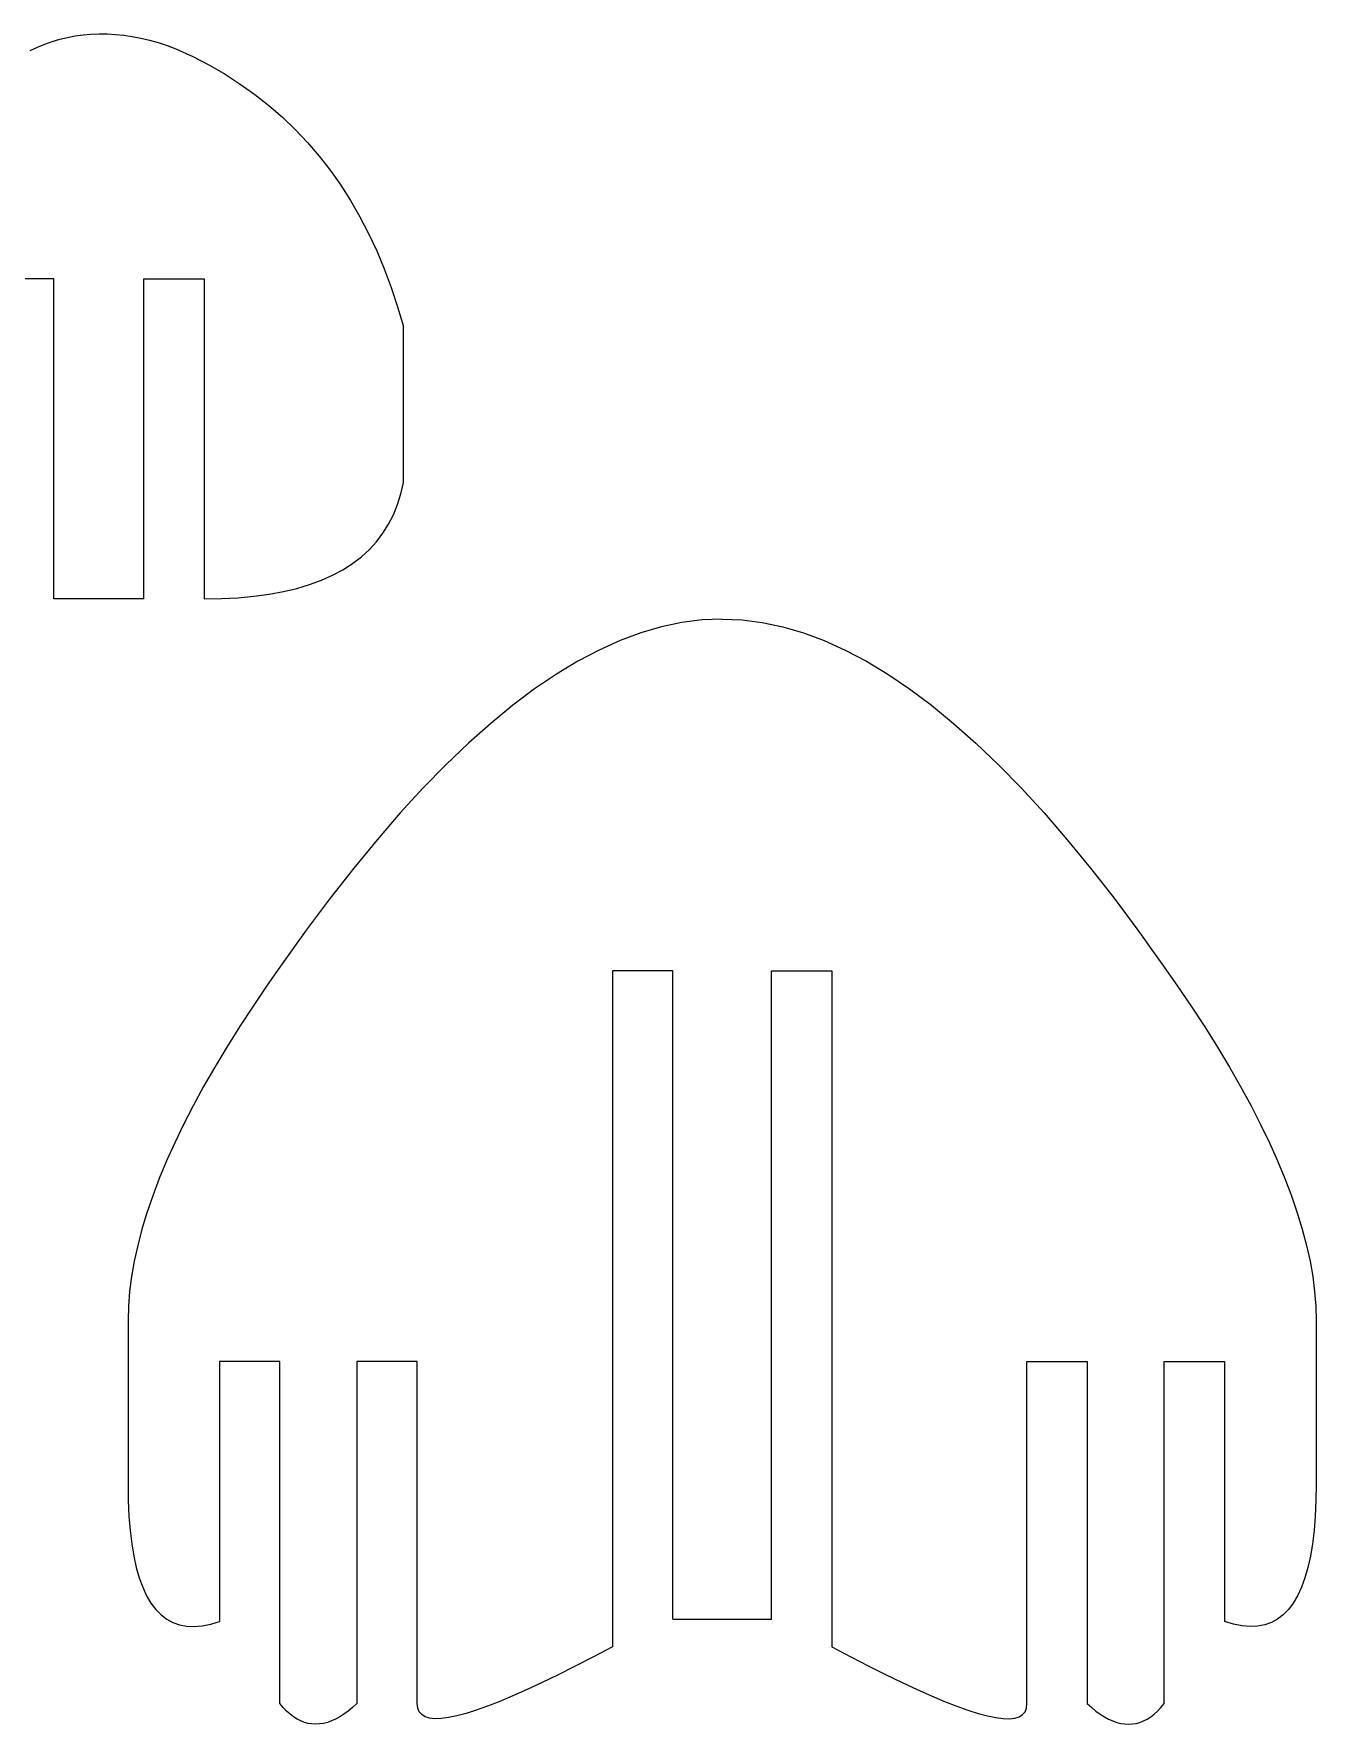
# Model space of a CAD drawing. Header units: inches. Extents: x -318 to 215, y -214 to 306.
# Drawn here: x -194.3 to -137.4, y -49.7 to 25.3 of the extents above; entities that cross this region are included whole.
import ezdxf

# ---------------------------------------------------------------- set-up
doc = ezdxf.new("R2010")
doc.units = ezdxf.units.IN
doc.header["$MEASUREMENT"] = 0
doc.layers.add('Layer 1', color=7, linetype='Continuous')

msp = doc.modelspace()

# ---------------------------------------------------------------- linework, layer by layer
at = {"layer": 'Layer 1', "color": 1, "lineweight": 9}
for points in [[(-194.1389, 24.7064), (-194.1389, 24.7064), (-193.8129, 24.8407), (-193.8129, 24.8407)], [(-193.8129, 24.8407), (-193.8129, 24.8407), (-193.4825, 24.9579), (-193.4825, 24.9579)], [(-193.4825, 24.9579), (-193.4825, 24.9579), (-193.1474, 25.0578), (-193.1474, 25.0578)], [(-193.1474, 25.0578), (-193.1474, 25.0578), (-192.808, 25.1401), (-192.808, 25.1401)], [(-192.808, 25.1401), (-192.808, 25.1401), (-192.4643, 25.2053), (-192.4643, 25.2053)], [(-192.4643, 25.2053), (-192.4643, 25.2053), (-192.1157, 25.2531), (-192.1157, 25.2531)], [(-192.1157, 25.2531), (-192.1157, 25.2531), (-191.7631, 25.2834), (-191.7631, 25.2834)], [(-191.7631, 25.2834), (-191.7631, 25.2834), (-191.4058, 25.2966), (-191.4058, 25.2966)], [(-191.4058, 25.2966), (-191.4058, 25.2966), (-191.4058, 25.2966), (-191.4058, 25.2966)], [(-191.4058, 25.2966), (-191.4058, 25.2966), (-191.0438, 25.2925), (-191.0438, 25.2925)], [(-191.0438, 25.2925), (-191.0438, 25.2925), (-191.0438, 25.2925), (-191.0438, 25.2925)], [(-191.0438, 25.2925), (-191.0438, 25.2925), (-190.6777, 25.271), (-190.6777, 25.271)], [(-190.6777, 25.271), (-190.6777, 25.271), (-190.6777, 25.271), (-190.6777, 25.271)], [(-190.6777, 25.271), (-190.6777, 25.271), (-190.3073, 25.2323), (-190.3073, 25.2323)], [(-190.3073, 25.2323), (-190.3073, 25.2323), (-190.3073, 25.2323), (-190.3073, 25.2323)], [(-190.3073, 25.2323), (-190.3073, 25.2323), (-189.9319, 25.176), (-189.9319, 25.176)], [(-189.9319, 25.176), (-189.9319, 25.176), (-189.9319, 25.176), (-189.9319, 25.176)], [(-189.9319, 25.176), (-189.9319, 25.176), (-189.5523, 25.1024), (-189.5523, 25.1024)], [(-189.5523, 25.1024), (-189.5523, 25.1024), (-189.5523, 25.1024), (-189.5523, 25.1024)], [(-189.5523, 25.1024), (-189.5523, 25.1024), (-189.1684, 25.0118), (-189.1684, 25.0118)], [(-189.1684, 25.0118), (-189.1684, 25.0118), (-189.1684, 25.0118), (-189.1684, 25.0118)], [(-189.1684, 25.0118), (-189.1684, 25.0118), (-188.7797, 24.9036), (-188.7797, 24.9036)], [(-188.7797, 24.9036), (-188.7797, 24.9036), (-188.7797, 24.9036), (-188.7797, 24.9036)], [(-188.7797, 24.9036), (-188.7797, 24.9036), (-188.3867, 24.7783), (-188.3867, 24.7783)], [(-188.3867, 24.7783), (-188.3867, 24.7783), (-188.3867, 24.7783), (-188.3867, 24.7783)], [(-188.3867, 24.7783), (-188.3867, 24.7783), (-187.9894, 24.6355), (-187.9894, 24.6355)], [(-194.4605, 24.5548), (-194.4605, 24.5548), (-194.1389, 24.7064), (-194.1389, 24.7064)], [(-187.9894, 24.6355), (-187.9894, 24.6355), (-187.9894, 24.6355), (-187.9894, 24.6355)], [(-187.9894, 24.6355), (-187.9894, 24.6355), (-187.2362, 24.285), (-187.2362, 24.285)], [(-187.2362, 24.285), (-187.2362, 24.285), (-187.2362, 24.285), (-187.2362, 24.285)], [(-187.2362, 24.285), (-187.2362, 24.285), (-186.5093, 23.9064), (-186.5093, 23.9064)], [(-186.5093, 23.9064), (-186.5093, 23.9064), (-186.5093, 23.9064), (-186.5093, 23.9064)], [(-186.5093, 23.9064), (-186.5093, 23.9064), (-185.8088, 23.5), (-185.8088, 23.5)], [(-185.8088, 23.5), (-185.8088, 23.5), (-185.8088, 23.5), (-185.8088, 23.5)], [(-185.8088, 23.5), (-185.8088, 23.5), (-185.1342, 23.0656), (-185.1342, 23.0656)], [(-185.1342, 23.0656), (-185.1342, 23.0656), (-185.1342, 23.0656), (-185.1342, 23.0656)], [(-185.1342, 23.0656), (-185.1342, 23.0656), (-184.4856, 22.6032), (-184.4856, 22.6032)], [(-184.4856, 22.6032), (-184.4856, 22.6032), (-184.4856, 22.6032), (-184.4856, 22.6032)], [(-184.4856, 22.6032), (-184.4856, 22.6032), (-183.8635, 22.1125), (-183.8635, 22.1125)], [(-183.8635, 22.1125), (-183.8635, 22.1125), (-183.8635, 22.1125), (-183.8635, 22.1125)], [(-183.8635, 22.1125), (-183.8635, 22.1125), (-183.2674, 21.594), (-183.2674, 21.594)], [(-183.2674, 21.594), (-183.2674, 21.594), (-183.2674, 21.594), (-183.2674, 21.594)], [(-183.2674, 21.594), (-183.2674, 21.594), (-182.6974, 21.0474), (-182.6974, 21.0474)], [(-182.6974, 21.0474), (-182.6974, 21.0474), (-182.6974, 21.0474), (-182.6974, 21.0474)], [(-182.6974, 21.0474), (-182.6974, 21.0474), (-182.1536, 20.4728), (-182.1536, 20.4728)], [(-182.1536, 20.4728), (-182.1536, 20.4728), (-182.1536, 20.4728), (-182.1536, 20.4728)], [(-182.1536, 20.4728), (-182.1536, 20.4728), (-181.6359, 19.8702), (-181.6359, 19.8702)], [(-181.6359, 19.8702), (-181.6359, 19.8702), (-181.6359, 19.8702), (-181.6359, 19.8702)], [(-181.6359, 19.8702), (-181.6359, 19.8702), (-181.1445, 19.2394), (-181.1445, 19.2394)], [(-181.1445, 19.2394), (-181.1445, 19.2394), (-181.1445, 19.2394), (-181.1445, 19.2394)], [(-181.1445, 19.2394), (-181.1445, 19.2394), (-180.6792, 18.5807), (-180.6792, 18.5807)], [(-180.6792, 18.5807), (-180.6792, 18.5807), (-180.6792, 18.5807), (-180.6792, 18.5807)], [(-180.6792, 18.5807), (-180.6792, 18.5807), (-180.2401, 17.894), (-180.2401, 17.894)], [(-180.2401, 17.894), (-180.2401, 17.894), (-180.2401, 17.894), (-180.2401, 17.894)], [(-180.2401, 17.894), (-180.2401, 17.894), (-179.8269, 17.1792), (-179.8269, 17.1792)], [(-179.8269, 17.1792), (-179.8269, 17.1792), (-179.8269, 17.1792), (-179.8269, 17.1792)], [(-179.8269, 17.1792), (-179.8269, 17.1792), (-179.4403, 16.4364), (-179.4403, 16.4364)], [(-179.4403, 16.4364), (-179.4403, 16.4364), (-179.4403, 16.4364), (-179.4403, 16.4364)], [(-179.4403, 16.4364), (-179.4403, 16.4364), (-179.0796, 15.6656), (-179.0796, 15.6656)], [(-179.0796, 15.6656), (-179.0796, 15.6656), (-179.0796, 15.6656), (-179.0796, 15.6656)], [(-179.0796, 15.6656), (-179.0796, 15.6656), (-178.7451, 14.8668), (-178.7451, 14.8668)], [(-193.4086, 14.4207), (-193.4086, 14.4207), (-196.0862, 14.4207), (-196.0862, 14.4207)], [(-193.4086, 14.4207), (-193.4086, 14.4207), (-193.4086, 14.4207), (-193.4086, 14.4207)], [(-193.4086, 0.2167), (-193.4086, 0.2167), (-193.4086, 14.4207), (-193.4086, 14.4207)], [(-189.4211, 14.4207), (-189.4211, 14.4207), (-189.4211, 14.4207), (-189.4211, 14.4207)], [(-189.4211, 0.2167), (-189.4211, 0.2167), (-189.4211, 14.4207), (-189.4211, 14.4207)], [(-189.4211, 14.4207), (-189.4211, 14.4207), (-189.4211, 14.4207), (-189.4211, 14.4207)], [(-189.4211, 14.4207), (-189.4211, 14.4207), (-186.7433, 14.4207), (-186.7433, 14.4207)], [(-186.7433, 14.4207), (-186.7433, 14.4207), (-186.7433, 14.4207), (-186.7433, 14.4207)], [(-186.7433, 14.4207), (-186.7433, 14.4207), (-186.7433, 0.2167), (-186.7433, 0.2167)], [(-178.7451, 14.8668), (-178.7451, 14.8668), (-178.7451, 14.8668), (-178.7451, 14.8668)], [(-178.7451, 14.8668), (-178.7451, 14.8668), (-178.4367, 14.0399), (-178.4367, 14.0399)], [(-178.4367, 14.0399), (-178.4367, 14.0399), (-178.4367, 14.0399), (-178.4367, 14.0399)], [(-178.4367, 14.0399), (-178.4367, 14.0399), (-178.1545, 13.185), (-178.1545, 13.185)], [(-178.1545, 13.185), (-178.1545, 13.185), (-178.1545, 13.185), (-178.1545, 13.185)], [(-178.1545, 13.185), (-178.1545, 13.185), (-177.8987, 12.302), (-177.8987, 12.302)], [(-177.8987, 12.302), (-177.8987, 12.302), (-177.8987, 12.302), (-177.8987, 12.302)], [(-177.8987, 5.3871), (-177.8987, 5.3871), (-177.8987, 12.302), (-177.8987, 12.302)], [(-178.0097, 4.8828), (-178.0097, 4.8828), (-177.8987, 5.3871), (-177.8987, 5.3871)], [(-178.1555, 4.4046), (-178.1555, 4.4046), (-178.0097, 4.8828), (-178.0097, 4.8828)], [(-178.5517, 3.5258), (-178.5517, 3.5258), (-178.3363, 3.9523), (-178.3363, 3.9523)], [(-178.3363, 3.9523), (-178.3363, 3.9523), (-178.1555, 4.4046), (-178.1555, 4.4046)], [(-179.0875, 2.7502), (-179.0875, 2.7502), (-178.8021, 3.125), (-178.8021, 3.125)], [(-178.8021, 3.125), (-178.8021, 3.125), (-178.5517, 3.5258), (-178.5517, 3.5258)], [(-179.7626, 2.078), (-179.7626, 2.078), (-179.4077, 2.4011), (-179.4077, 2.4011)], [(-179.4077, 2.4011), (-179.4077, 2.4011), (-179.0875, 2.7502), (-179.0875, 2.7502)], [(-181.037, 1.2637), (-181.037, 1.2637), (-180.5774, 1.5093), (-180.5774, 1.5093)], [(-180.5774, 1.5093), (-180.5774, 1.5093), (-180.1526, 1.7808), (-180.1526, 1.7808)], [(-180.1526, 1.7808), (-180.1526, 1.7808), (-179.7626, 2.078), (-179.7626, 2.078)], [(-182.6253, 0.682), (-182.6253, 0.682), (-182.0611, 0.85), (-182.0611, 0.85)], [(-182.0611, 0.85), (-182.0611, 0.85), (-181.5317, 1.044), (-181.5317, 1.044)], [(-181.5317, 1.044), (-181.5317, 1.044), (-181.037, 1.2637), (-181.037, 1.2637)], [(-193.4086, 0.2167), (-193.4086, 0.2167), (-193.4086, 0.2167), (-193.4086, 0.2167)], [(-189.4211, 0.2167), (-189.4211, 0.2167), (-193.4086, 0.2167), (-193.4086, 0.2167)], [(-186.7433, 0.2167), (-186.7433, 0.2167), (-185.9699, 0.2297), (-185.9699, 0.2297)], [(-185.9699, 0.2297), (-185.9699, 0.2297), (-185.2312, 0.2685), (-185.2312, 0.2685)], [(-185.2312, 0.2685), (-185.2312, 0.2685), (-184.5274, 0.333), (-184.5274, 0.333)], [(-184.5274, 0.333), (-184.5274, 0.333), (-183.8586, 0.4235), (-183.8586, 0.4235)], [(-183.8586, 0.4235), (-183.8586, 0.4235), (-183.2245, 0.5398), (-183.2245, 0.5398)], [(-183.2245, 0.5398), (-183.2245, 0.5398), (-182.6253, 0.682), (-182.6253, 0.682)], [(-164.6363, -0.7213), (-164.6363, -0.7213), (-165.5328, -0.8361), (-165.5328, -0.8361)], [(-163.7494, -0.6832), (-163.7494, -0.6832), (-164.6363, -0.7213), (-164.6363, -0.7213)], [(-163.7494, -0.6832), (-163.7494, -0.6832), (-163.7494, -0.6832), (-163.7494, -0.6832)], [(-163.7494, -0.6832), (-163.7494, -0.6832), (-162.8623, -0.7213), (-162.8623, -0.7213)], [(-162.8623, -0.7213), (-162.8623, -0.7213), (-162.8623, -0.7213), (-162.8623, -0.7213)], [(-162.8623, -0.7213), (-162.8623, -0.7213), (-161.966, -0.8361), (-161.966, -0.8361)], [(-167.3538, -1.2952), (-167.3538, -1.2952), (-168.2781, -1.6393), (-168.2781, -1.6393)], [(-166.4385, -1.0273), (-166.4385, -1.0273), (-167.3538, -1.2952), (-167.3538, -1.2952)], [(-165.5328, -0.8361), (-165.5328, -0.8361), (-166.4385, -1.0273), (-166.4385, -1.0273)], [(-161.966, -0.8361), (-161.966, -0.8361), (-161.966, -0.8361), (-161.966, -0.8361)], [(-161.966, -0.8361), (-161.966, -0.8361), (-161.0603, -1.0273), (-161.0603, -1.0273)], [(-161.0603, -1.0273), (-161.0603, -1.0273), (-161.0603, -1.0273), (-161.0603, -1.0273)], [(-161.0603, -1.0273), (-161.0603, -1.0273), (-160.1452, -1.2952), (-160.1452, -1.2952)], [(-160.1452, -1.2952), (-160.1452, -1.2952), (-160.1452, -1.2952), (-160.1452, -1.2952)], [(-160.1452, -1.2952), (-160.1452, -1.2952), (-159.2207, -1.6393), (-159.2207, -1.6393)], [(-169.212, -2.06), (-169.212, -2.06), (-170.1552, -2.557), (-170.1552, -2.557)], [(-168.2781, -1.6393), (-168.2781, -1.6393), (-169.212, -2.06), (-169.212, -2.06)], [(-159.2207, -1.6393), (-159.2207, -1.6393), (-159.2207, -1.6393), (-159.2207, -1.6393)], [(-159.2207, -1.6393), (-159.2207, -1.6393), (-158.2868, -2.06), (-158.2868, -2.06)], [(-158.2868, -2.06), (-158.2868, -2.06), (-158.2868, -2.06), (-158.2868, -2.06)], [(-158.2868, -2.06), (-158.2868, -2.06), (-157.3436, -2.557), (-157.3436, -2.557)], [(-170.1552, -2.557), (-170.1552, -2.557), (-171.1077, -3.1307), (-171.1077, -3.1307)], [(-157.3436, -2.557), (-157.3436, -2.557), (-157.3436, -2.557), (-157.3436, -2.557)], [(-157.3436, -2.557), (-157.3436, -2.557), (-156.3909, -3.1307), (-156.3909, -3.1307)], [(-171.1077, -3.1307), (-171.1077, -3.1307), (-172.0699, -3.7807), (-172.0699, -3.7807)], [(-156.3909, -3.1307), (-156.3909, -3.1307), (-156.3909, -3.1307), (-156.3909, -3.1307)], [(-156.3909, -3.1307), (-156.3909, -3.1307), (-155.4291, -3.7807), (-155.4291, -3.7807)], [(-172.0699, -3.7807), (-172.0699, -3.7807), (-173.0413, -4.5073), (-173.0413, -4.5073)], [(-155.4291, -3.7807), (-155.4291, -3.7807), (-155.4291, -3.7807), (-155.4291, -3.7807)], [(-155.4291, -3.7807), (-155.4291, -3.7807), (-154.4575, -4.5073), (-154.4575, -4.5073)], [(-173.0413, -4.5073), (-173.0413, -4.5073), (-174.0219, -5.3103), (-174.0219, -5.3103)], [(-154.4575, -4.5073), (-154.4575, -4.5073), (-154.4575, -4.5073), (-154.4575, -4.5073)], [(-154.4575, -4.5073), (-154.4575, -4.5073), (-153.4768, -5.3103), (-153.4768, -5.3103)], [(-174.0219, -5.3103), (-174.0219, -5.3103), (-175.012, -6.1901), (-175.012, -6.1901)], [(-153.4768, -5.3103), (-153.4768, -5.3103), (-153.4768, -5.3103), (-153.4768, -5.3103)], [(-153.4768, -5.3103), (-153.4768, -5.3103), (-152.4868, -6.1901), (-152.4868, -6.1901)], [(-175.012, -6.1901), (-175.012, -6.1901), (-176.0114, -7.1462), (-176.0114, -7.1462)], [(-152.4868, -6.1901), (-152.4868, -6.1901), (-152.4868, -6.1901), (-152.4868, -6.1901)], [(-152.4868, -6.1901), (-152.4868, -6.1901), (-151.4872, -7.1462), (-151.4872, -7.1462)], [(-176.0114, -7.1462), (-176.0114, -7.1462), (-177.0202, -8.1785), (-177.0202, -8.1785)], [(-151.4872, -7.1462), (-151.4872, -7.1462), (-151.4872, -7.1462), (-151.4872, -7.1462)], [(-151.4872, -7.1462), (-151.4872, -7.1462), (-150.4784, -8.1785), (-150.4784, -8.1785)], [(-177.0202, -8.1785), (-177.0202, -8.1785), (-178.0385, -9.2876), (-178.0385, -9.2876)], [(-150.4784, -8.1785), (-150.4784, -8.1785), (-150.4784, -8.1785), (-150.4784, -8.1785)], [(-150.4784, -8.1785), (-150.4784, -8.1785), (-149.4603, -9.2876), (-149.4603, -9.2876)], [(-178.0385, -9.2876), (-178.0385, -9.2876), (-179.0661, -10.4731), (-179.0661, -10.4731)], [(-149.4603, -9.2876), (-149.4603, -9.2876), (-149.4603, -9.2876), (-149.4603, -9.2876)], [(-149.4603, -9.2876), (-149.4603, -9.2876), (-148.4327, -10.4731), (-148.4327, -10.4731)], [(-179.0661, -10.4731), (-179.0661, -10.4731), (-180.1031, -11.7352), (-180.1031, -11.7352)], [(-148.4327, -10.4731), (-148.4327, -10.4731), (-148.4327, -10.4731), (-148.4327, -10.4731)], [(-148.4327, -10.4731), (-148.4327, -10.4731), (-147.3955, -11.7352), (-147.3955, -11.7352)], [(-180.1031, -11.7352), (-180.1031, -11.7352), (-181.1494, -13.0736), (-181.1494, -13.0736)], [(-147.3955, -11.7352), (-147.3955, -11.7352), (-147.3955, -11.7352), (-147.3955, -11.7352)], [(-147.3955, -11.7352), (-147.3955, -11.7352), (-146.3493, -13.0736), (-146.3493, -13.0736)], [(-181.1494, -13.0736), (-181.1494, -13.0736), (-182.205, -14.4884), (-182.205, -14.4884)], [(-146.3493, -13.0736), (-146.3493, -13.0736), (-146.3493, -13.0736), (-146.3493, -13.0736)], [(-146.3493, -13.0736), (-146.3493, -13.0736), (-145.2936, -14.4884), (-145.2936, -14.4884)], [(-182.205, -14.4884), (-182.205, -14.4884), (-183.2701, -15.98), (-183.2701, -15.98)], [(-145.2936, -14.4884), (-145.2936, -14.4884), (-145.2936, -14.4884), (-145.2936, -14.4884)], [(-145.2936, -14.4884), (-145.2936, -14.4884), (-144.2285, -15.98), (-144.2285, -15.98)], [(-183.2701, -15.98), (-183.2701, -15.98), (-183.9378, -16.9301), (-183.9378, -16.9301)], [(-168.6198, -16.3012), (-168.6198, -16.3012), (-168.6198, -16.3012), (-168.6198, -16.3012)], [(-165.942, -16.3012), (-165.942, -16.3012), (-168.6198, -16.3012), (-168.6198, -16.3012)], [(-168.6198, -16.3012), (-168.6198, -16.3012), (-168.6198, -16.3012), (-168.6198, -16.3012)], [(-168.6198, -16.3012), (-168.6198, -16.3012), (-168.6198, -46.2936), (-168.6198, -46.2936)], [(-165.942, -16.3012), (-165.942, -16.3012), (-165.942, -16.3012), (-165.942, -16.3012)], [(-165.942, -45.076), (-165.942, -45.076), (-165.942, -16.3012), (-165.942, -16.3012)], [(-161.5566, -16.3012), (-161.5566, -16.3012), (-161.5566, -16.3012), (-161.5566, -16.3012)], [(-161.5566, -45.076), (-161.5566, -45.076), (-161.5566, -16.3012), (-161.5566, -16.3012)], [(-161.5566, -16.3012), (-161.5566, -16.3012), (-161.5566, -16.3012), (-161.5566, -16.3012)], [(-161.5566, -16.3012), (-161.5566, -16.3012), (-158.879, -16.3012), (-158.879, -16.3012)], [(-158.879, -16.3012), (-158.879, -16.3012), (-158.879, -16.3012), (-158.879, -16.3012)], [(-158.879, -16.3012), (-158.879, -16.3012), (-158.879, -46.2936), (-158.879, -46.2936)], [(-144.2285, -15.98), (-144.2285, -15.98), (-144.2285, -15.98), (-144.2285, -15.98)], [(-144.2285, -15.98), (-144.2285, -15.98), (-143.561, -16.9301), (-143.561, -16.9301)], [(-183.9378, -16.9301), (-183.9378, -16.9301), (-184.5709, -17.8637), (-184.5709, -17.8637)], [(-143.561, -16.9301), (-143.561, -16.9301), (-143.561, -16.9301), (-143.561, -16.9301)], [(-143.561, -16.9301), (-143.561, -16.9301), (-142.9277, -17.8637), (-142.9277, -17.8637)], [(-184.5709, -17.8637), (-184.5709, -17.8637), (-185.1699, -18.7805), (-185.1699, -18.7805)], [(-142.9277, -17.8637), (-142.9277, -17.8637), (-142.9277, -17.8637), (-142.9277, -17.8637)], [(-142.9277, -17.8637), (-142.9277, -17.8637), (-142.3289, -18.7805), (-142.3289, -18.7805)], [(-185.1699, -18.7805), (-185.1699, -18.7805), (-185.7347, -19.6808), (-185.7347, -19.6808)], [(-142.3289, -18.7805), (-142.3289, -18.7805), (-142.3289, -18.7805), (-142.3289, -18.7805)], [(-142.3289, -18.7805), (-142.3289, -18.7805), (-141.7641, -19.6808), (-141.7641, -19.6808)], [(-185.7347, -19.6808), (-185.7347, -19.6808), (-186.2653, -20.5641), (-186.2653, -20.5641)], [(-141.7641, -19.6808), (-141.7641, -19.6808), (-141.7641, -19.6808), (-141.7641, -19.6808)], [(-141.7641, -19.6808), (-141.7641, -19.6808), (-141.2335, -20.5641), (-141.2335, -20.5641)], [(-186.2653, -20.5641), (-186.2653, -20.5641), (-186.7614, -21.4309), (-186.7614, -21.4309)], [(-141.2335, -20.5641), (-141.2335, -20.5641), (-141.2335, -20.5641), (-141.2335, -20.5641)], [(-141.2335, -20.5641), (-141.2335, -20.5641), (-140.7372, -21.4309), (-140.7372, -21.4309)], [(-186.7614, -21.4309), (-186.7614, -21.4309), (-187.2236, -22.2809), (-187.2236, -22.2809)], [(-140.7372, -21.4309), (-140.7372, -21.4309), (-140.7372, -21.4309), (-140.7372, -21.4309)], [(-140.7372, -21.4309), (-140.7372, -21.4309), (-140.2752, -22.2809), (-140.2752, -22.2809)], [(-187.2236, -22.2809), (-187.2236, -22.2809), (-187.6515, -23.1142), (-187.6515, -23.1142)], [(-140.2752, -22.2809), (-140.2752, -22.2809), (-140.2752, -22.2809), (-140.2752, -22.2809)], [(-140.2752, -22.2809), (-140.2752, -22.2809), (-139.8473, -23.1142), (-139.8473, -23.1142)], [(-187.6515, -23.1142), (-187.6515, -23.1142), (-188.0451, -23.9309), (-188.0451, -23.9309)], [(-139.8473, -23.1142), (-139.8473, -23.1142), (-139.8473, -23.1142), (-139.8473, -23.1142)], [(-139.8473, -23.1142), (-139.8473, -23.1142), (-139.4537, -23.9309), (-139.4537, -23.9309)], [(-188.0451, -23.9309), (-188.0451, -23.9309), (-188.4046, -24.7309), (-188.4046, -24.7309)], [(-139.4537, -23.9309), (-139.4537, -23.9309), (-139.4537, -23.9309), (-139.4537, -23.9309)], [(-139.4537, -23.9309), (-139.4537, -23.9309), (-139.0942, -24.7309), (-139.0942, -24.7309)], [(-188.4046, -24.7309), (-188.4046, -24.7309), (-188.7297, -25.5141), (-188.7297, -25.5141)], [(-139.0942, -24.7309), (-139.0942, -24.7309), (-139.0942, -24.7309), (-139.0942, -24.7309)], [(-139.0942, -24.7309), (-139.0942, -24.7309), (-138.7691, -25.5141), (-138.7691, -25.5141)], [(-188.7297, -25.5141), (-188.7297, -25.5141), (-189.0206, -26.2806), (-189.0206, -26.2806)], [(-138.7691, -25.5141), (-138.7691, -25.5141), (-138.7691, -25.5141), (-138.7691, -25.5141)], [(-138.7691, -25.5141), (-138.7691, -25.5141), (-138.4782, -26.2806), (-138.4782, -26.2806)], [(-189.0206, -26.2806), (-189.0206, -26.2806), (-189.2772, -27.0305), (-189.2772, -27.0305)], [(-138.4782, -26.2806), (-138.4782, -26.2806), (-138.4782, -26.2806), (-138.4782, -26.2806)], [(-138.4782, -26.2806), (-138.4782, -26.2806), (-138.2214, -27.0305), (-138.2214, -27.0305)], [(-189.2772, -27.0305), (-189.2772, -27.0305), (-189.4999, -27.7635), (-189.4999, -27.7635)], [(-138.2214, -27.0305), (-138.2214, -27.0305), (-138.2214, -27.0305), (-138.2214, -27.0305)], [(-138.2214, -27.0305), (-138.2214, -27.0305), (-137.999, -27.7635), (-137.999, -27.7635)], [(-189.6881, -28.48), (-189.6881, -28.48), (-189.842, -29.1799), (-189.842, -29.1799)], [(-189.4999, -27.7635), (-189.4999, -27.7635), (-189.6881, -28.48), (-189.6881, -28.48)], [(-137.999, -27.7635), (-137.999, -27.7635), (-137.999, -27.7635), (-137.999, -27.7635)], [(-137.999, -27.7635), (-137.999, -27.7635), (-137.8107, -28.48), (-137.8107, -28.48)], [(-137.8107, -28.48), (-137.8107, -28.48), (-137.8107, -28.48), (-137.8107, -28.48)], [(-137.8107, -28.48), (-137.8107, -28.48), (-137.6568, -29.1799), (-137.6568, -29.1799)], [(-189.842, -29.1799), (-189.842, -29.1799), (-189.9618, -29.8626), (-189.9618, -29.8626)], [(-137.6568, -29.1799), (-137.6568, -29.1799), (-137.6568, -29.1799), (-137.6568, -29.1799)], [(-137.6568, -29.1799), (-137.6568, -29.1799), (-137.5368, -29.8626), (-137.5368, -29.8626)], [(-189.9618, -29.8626), (-189.9618, -29.8626), (-190.0474, -30.5292), (-190.0474, -30.5292)], [(-137.5368, -29.8626), (-137.5368, -29.8626), (-137.5368, -29.8626), (-137.5368, -29.8626)], [(-137.5368, -29.8626), (-137.5368, -29.8626), (-137.4514, -30.5292), (-137.4514, -30.5292)], [(-190.0474, -30.5292), (-190.0474, -30.5292), (-190.0988, -31.1787), (-190.0988, -31.1787)], [(-137.4514, -30.5292), (-137.4514, -30.5292), (-137.4514, -30.5292), (-137.4514, -30.5292)], [(-137.4514, -30.5292), (-137.4514, -30.5292), (-137.4, -31.1787), (-137.4, -31.1787)], [(-190.0988, -31.1787), (-190.0988, -31.1787), (-190.1157, -31.8116), (-190.1157, -31.8116)], [(-137.4, -31.1787), (-137.4, -31.1787), (-137.4, -31.1787), (-137.4, -31.1787)], [(-137.4, -31.1787), (-137.4, -31.1787), (-137.3829, -31.8116), (-137.3829, -31.8116)], [(-190.1157, -31.8116), (-190.1157, -31.8116), (-190.1157, -31.8116), (-190.1157, -31.8116)], [(-190.1157, -31.8116), (-190.1157, -31.8116), (-190.1157, -39.085), (-190.1157, -39.085)], [(-137.3829, -31.8116), (-137.3829, -31.8116), (-137.3829, -31.8116), (-137.3829, -31.8116)], [(-137.3829, -31.8116), (-137.3829, -31.8116), (-137.3829, -39.085), (-137.3829, -39.085)], [(-186.053, -33.6294), (-186.053, -33.6294), (-186.053, -33.6294), (-186.053, -33.6294)], [(-183.3752, -33.6294), (-183.3752, -33.6294), (-186.053, -33.6294), (-186.053, -33.6294)], [(-186.053, -33.6294), (-186.053, -33.6294), (-186.053, -33.6294), (-186.053, -33.6294)], [(-186.053, -33.6294), (-186.053, -33.6294), (-186.053, -45.18), (-186.053, -45.18)], [(-183.3752, -33.6294), (-183.3752, -33.6294), (-183.3752, -33.6294), (-183.3752, -33.6294)], [(-183.3752, -48.82), (-183.3752, -48.82), (-183.3752, -33.6294), (-183.3752, -33.6294)], [(-179.9567, -33.6294), (-179.9567, -33.6294), (-179.9567, -33.6294), (-179.9567, -33.6294)], [(-177.2789, -33.6294), (-177.2789, -33.6294), (-179.9567, -33.6294), (-179.9567, -33.6294)], [(-179.9567, -33.6294), (-179.9567, -33.6294), (-179.9567, -33.6294), (-179.9567, -33.6294)], [(-179.9567, -33.6294), (-179.9567, -33.6294), (-179.9567, -48.82), (-179.9567, -48.82)], [(-177.2789, -33.6294), (-177.2789, -33.6294), (-177.2789, -33.6294), (-177.2789, -33.6294)], [(-177.2789, -48.82), (-177.2789, -48.82), (-177.2789, -33.6294), (-177.2789, -33.6294)], [(-150.2199, -33.6294), (-150.2199, -33.6294), (-150.2199, -33.6294), (-150.2199, -33.6294)], [(-150.2199, -33.6294), (-150.2199, -33.6294), (-147.5421, -33.6294), (-147.5421, -33.6294)], [(-150.2199, -33.6294), (-150.2199, -33.6294), (-150.2199, -33.6294), (-150.2199, -33.6294)], [(-150.2199, -48.82), (-150.2199, -48.82), (-150.2199, -33.6294), (-150.2199, -33.6294)], [(-147.5421, -33.6294), (-147.5421, -33.6294), (-147.5421, -33.6294), (-147.5421, -33.6294)], [(-147.5421, -33.6294), (-147.5421, -33.6294), (-147.5421, -48.82), (-147.5421, -48.82)], [(-144.1234, -33.6294), (-144.1234, -33.6294), (-144.1234, -33.6294), (-144.1234, -33.6294)], [(-144.1234, -33.6294), (-144.1234, -33.6294), (-141.4456, -33.6294), (-141.4456, -33.6294)], [(-144.1234, -33.6294), (-144.1234, -33.6294), (-144.1234, -33.6294), (-144.1234, -33.6294)], [(-144.1234, -48.82), (-144.1234, -48.82), (-144.1234, -33.6294), (-144.1234, -33.6294)], [(-141.4456, -33.6294), (-141.4456, -33.6294), (-141.4456, -33.6294), (-141.4456, -33.6294)], [(-141.4456, -33.6294), (-141.4456, -33.6294), (-141.4456, -45.18), (-141.4456, -45.18)], [(-190.1157, -39.085), (-190.1157, -39.085), (-190.1157, -39.085), (-190.1157, -39.085)], [(-190.1157, -39.085), (-190.1157, -39.085), (-190.1056, -39.8123), (-190.1056, -39.8123)], [(-137.3829, -39.085), (-137.3829, -39.085), (-137.393, -39.8123), (-137.393, -39.8123)], [(-190.1056, -39.8123), (-190.1056, -39.8123), (-190.1056, -39.8123), (-190.1056, -39.8123)], [(-190.1056, -39.8123), (-190.1056, -39.8123), (-190.0753, -40.4953), (-190.0753, -40.4953)], [(-190.0753, -40.4953), (-190.0753, -40.4953), (-190.0753, -40.4953), (-190.0753, -40.4953)], [(-190.0753, -40.4953), (-190.0753, -40.4953), (-190.0245, -41.1336), (-190.0245, -41.1336)], [(-137.4235, -40.4953), (-137.4235, -40.4953), (-137.4743, -41.1336), (-137.4743, -41.1336)], [(-137.393, -39.8123), (-137.393, -39.8123), (-137.4235, -40.4953), (-137.4235, -40.4953)], [(-190.0245, -41.1336), (-190.0245, -41.1336), (-190.0245, -41.1336), (-190.0245, -41.1336)], [(-190.0245, -41.1336), (-190.0245, -41.1336), (-189.9536, -41.7276), (-189.9536, -41.7276)], [(-137.4743, -41.1336), (-137.4743, -41.1336), (-137.5454, -41.7276), (-137.5454, -41.7276)], [(-189.9536, -41.7276), (-189.9536, -41.7276), (-189.9536, -41.7276), (-189.9536, -41.7276)], [(-189.9536, -41.7276), (-189.9536, -41.7276), (-189.8619, -42.277), (-189.8619, -42.277)], [(-137.5454, -41.7276), (-137.5454, -41.7276), (-137.6367, -42.277), (-137.6367, -42.277)], [(-189.8619, -42.277), (-189.8619, -42.277), (-189.8619, -42.277), (-189.8619, -42.277)], [(-189.8619, -42.277), (-189.8619, -42.277), (-189.7502, -42.7818), (-189.7502, -42.7818)], [(-137.6367, -42.277), (-137.6367, -42.277), (-137.7484, -42.7818), (-137.7484, -42.7818)], [(-189.7502, -42.7818), (-189.7502, -42.7818), (-189.7502, -42.7818), (-189.7502, -42.7818)], [(-189.7502, -42.7818), (-189.7502, -42.7818), (-189.6181, -43.2423), (-189.6181, -43.2423)], [(-189.6181, -43.2423), (-189.6181, -43.2423), (-189.6181, -43.2423), (-189.6181, -43.2423)], [(-189.6181, -43.2423), (-189.6181, -43.2423), (-189.4659, -43.6583), (-189.4659, -43.6583)], [(-137.8805, -43.2423), (-137.8805, -43.2423), (-138.0329, -43.6583), (-138.0329, -43.6583)], [(-137.7484, -42.7818), (-137.7484, -42.7818), (-137.8805, -43.2423), (-137.8805, -43.2423)], [(-189.4659, -43.6583), (-189.4659, -43.6583), (-189.4659, -43.6583), (-189.4659, -43.6583)], [(-189.4659, -43.6583), (-189.4659, -43.6583), (-189.2932, -44.0297), (-189.2932, -44.0297)], [(-189.2932, -44.0297), (-189.2932, -44.0297), (-189.2932, -44.0297), (-189.2932, -44.0297)], [(-189.2932, -44.0297), (-189.2932, -44.0297), (-189.1002, -44.3567), (-189.1002, -44.3567)], [(-138.2056, -44.0297), (-138.2056, -44.0297), (-138.3986, -44.3567), (-138.3986, -44.3567)], [(-138.0329, -43.6583), (-138.0329, -43.6583), (-138.2056, -44.0297), (-138.2056, -44.0297)], [(-189.1002, -44.3567), (-189.1002, -44.3567), (-189.1002, -44.3567), (-189.1002, -44.3567)], [(-189.1002, -44.3567), (-189.1002, -44.3567), (-188.8868, -44.6393), (-188.8868, -44.6393)], [(-188.8868, -44.6393), (-188.8868, -44.6393), (-188.8868, -44.6393), (-188.8868, -44.6393)], [(-188.8868, -44.6393), (-188.8868, -44.6393), (-188.6533, -44.8773), (-188.6533, -44.8773)], [(-188.6533, -44.8773), (-188.6533, -44.8773), (-188.6533, -44.8773), (-188.6533, -44.8773)], [(-188.6533, -44.8773), (-188.6533, -44.8773), (-188.3993, -45.0709), (-188.3993, -45.0709)], [(-138.8455, -44.8773), (-138.8455, -44.8773), (-139.0993, -45.0709), (-139.0993, -45.0709)], [(-138.6118, -44.6393), (-138.6118, -44.6393), (-138.8455, -44.8773), (-138.8455, -44.8773)], [(-138.3986, -44.3567), (-138.3986, -44.3567), (-138.6118, -44.6393), (-138.6118, -44.6393)], [(-188.3993, -45.0709), (-188.3993, -45.0709), (-188.3993, -45.0709), (-188.3993, -45.0709)], [(-188.3993, -45.0709), (-188.3993, -45.0709), (-188.1252, -45.2199), (-188.1252, -45.2199)], [(-188.1252, -45.2199), (-188.1252, -45.2199), (-188.1252, -45.2199), (-188.1252, -45.2199)], [(-188.1252, -45.2199), (-188.1252, -45.2199), (-187.8306, -45.3245), (-187.8306, -45.3245)], [(-187.8306, -45.3245), (-187.8306, -45.3245), (-187.8306, -45.3245), (-187.8306, -45.3245)], [(-187.8306, -45.3245), (-187.8306, -45.3245), (-187.5156, -45.3845), (-187.5156, -45.3845)], [(-187.5156, -45.3845), (-187.5156, -45.3845), (-187.5156, -45.3845), (-187.5156, -45.3845)], [(-187.5156, -45.3845), (-187.5156, -45.3845), (-187.1806, -45.4001), (-187.1806, -45.4001)], [(-187.1806, -45.4001), (-187.1806, -45.4001), (-186.825, -45.3713), (-186.825, -45.3713)], [(-186.825, -45.3713), (-186.825, -45.3713), (-186.4491, -45.298), (-186.4491, -45.298)], [(-186.4491, -45.298), (-186.4491, -45.298), (-186.053, -45.18), (-186.053, -45.18)], [(-165.942, -45.076), (-165.942, -45.076), (-165.942, -45.076), (-165.942, -45.076)], [(-165.942, -45.076), (-165.942, -45.076), (-161.5566, -45.076), (-161.5566, -45.076)], [(-141.4456, -45.18), (-141.4456, -45.18), (-141.4456, -45.18), (-141.4456, -45.18)], [(-141.0495, -45.298), (-141.0495, -45.298), (-141.4456, -45.18), (-141.4456, -45.18)], [(-141.0495, -45.298), (-141.0495, -45.298), (-141.0495, -45.298), (-141.0495, -45.298)], [(-140.6738, -45.3713), (-140.6738, -45.3713), (-141.0495, -45.298), (-141.0495, -45.298)], [(-140.6738, -45.3713), (-140.6738, -45.3713), (-140.6738, -45.3713), (-140.6738, -45.3713)], [(-140.3184, -45.4001), (-140.3184, -45.4001), (-140.6738, -45.3713), (-140.6738, -45.3713)], [(-139.9832, -45.3845), (-139.9832, -45.3845), (-140.3184, -45.4001), (-140.3184, -45.4001)], [(-139.6682, -45.3245), (-139.6682, -45.3245), (-139.9832, -45.3845), (-139.9832, -45.3845)], [(-139.3736, -45.2199), (-139.3736, -45.2199), (-139.6682, -45.3245), (-139.6682, -45.3245)], [(-139.0993, -45.0709), (-139.0993, -45.0709), (-139.3736, -45.2199), (-139.3736, -45.2199)], [(-168.6198, -46.2936), (-168.6198, -46.2936), (-169.4642, -46.7431), (-169.4642, -46.7431)], [(-158.879, -46.2936), (-158.879, -46.2936), (-158.879, -46.2936), (-158.879, -46.2936)], [(-158.879, -46.2936), (-158.879, -46.2936), (-158.0348, -46.7431), (-158.0348, -46.7431)], [(-170.2651, -47.1585), (-170.2651, -47.1585), (-171.0227, -47.5399), (-171.0227, -47.5399)], [(-169.4642, -46.7431), (-169.4642, -46.7431), (-170.2651, -47.1585), (-170.2651, -47.1585)], [(-158.0348, -46.7431), (-158.0348, -46.7431), (-158.0348, -46.7431), (-158.0348, -46.7431)], [(-158.0348, -46.7431), (-158.0348, -46.7431), (-157.2337, -47.1585), (-157.2337, -47.1585)], [(-157.2337, -47.1585), (-157.2337, -47.1585), (-157.2337, -47.1585), (-157.2337, -47.1585)], [(-157.2337, -47.1585), (-157.2337, -47.1585), (-156.4761, -47.5399), (-156.4761, -47.5399)], [(-171.7371, -47.8874), (-171.7371, -47.8874), (-172.4082, -48.2006), (-172.4082, -48.2006)], [(-171.0227, -47.5399), (-171.0227, -47.5399), (-171.7371, -47.8874), (-171.7371, -47.8874)], [(-156.4761, -47.5399), (-156.4761, -47.5399), (-156.4761, -47.5399), (-156.4761, -47.5399)], [(-156.4761, -47.5399), (-156.4761, -47.5399), (-155.7617, -47.8874), (-155.7617, -47.8874)], [(-155.7617, -47.8874), (-155.7617, -47.8874), (-155.7617, -47.8874), (-155.7617, -47.8874)], [(-155.7617, -47.8874), (-155.7617, -47.8874), (-155.0904, -48.2006), (-155.0904, -48.2006)], [(-173.6205, -48.7255), (-173.6205, -48.7255), (-174.1616, -48.937), (-174.1616, -48.937)], [(-173.036, -48.4802), (-173.036, -48.4802), (-173.6205, -48.7255), (-173.6205, -48.7255)], [(-172.4082, -48.2006), (-172.4082, -48.2006), (-173.036, -48.4802), (-173.036, -48.4802)], [(-155.0904, -48.2006), (-155.0904, -48.2006), (-155.0904, -48.2006), (-155.0904, -48.2006)], [(-155.0904, -48.2006), (-155.0904, -48.2006), (-154.4628, -48.4802), (-154.4628, -48.4802)], [(-154.4628, -48.4802), (-154.4628, -48.4802), (-154.4628, -48.4802), (-154.4628, -48.4802)], [(-154.4628, -48.4802), (-154.4628, -48.4802), (-153.8784, -48.7255), (-153.8784, -48.7255)], [(-153.8784, -48.7255), (-153.8784, -48.7255), (-153.8784, -48.7255), (-153.8784, -48.7255)], [(-153.8784, -48.7255), (-153.8784, -48.7255), (-153.3372, -48.937), (-153.3372, -48.937)], [(-183.3752, -48.82), (-183.3752, -48.82), (-183.3752, -48.82), (-183.3752, -48.82)], [(-183.2277, -48.9936), (-183.2277, -48.9936), (-183.3752, -48.82), (-183.3752, -48.82)], [(-183.2277, -48.9936), (-183.2277, -48.9936), (-183.2277, -48.9936), (-183.2277, -48.9936)], [(-183.078, -49.149), (-183.078, -49.149), (-183.2277, -48.9936), (-183.2277, -48.9936)], [(-183.078, -49.149), (-183.078, -49.149), (-183.078, -49.149), (-183.078, -49.149)], [(-182.9256, -49.2862), (-182.9256, -49.2862), (-183.078, -49.149), (-183.078, -49.149)], [(-182.9256, -49.2862), (-182.9256, -49.2862), (-182.9256, -49.2862), (-182.9256, -49.2862)], [(-182.7707, -49.4051), (-182.7707, -49.4051), (-182.9256, -49.2862), (-182.9256, -49.2862)], [(-182.7707, -49.4051), (-182.7707, -49.4051), (-182.7707, -49.4051), (-182.7707, -49.4051)], [(-182.6133, -49.5056), (-182.6133, -49.5056), (-182.7707, -49.4051), (-182.7707, -49.4051)], [(-182.6133, -49.5056), (-182.6133, -49.5056), (-182.6133, -49.5056), (-182.6133, -49.5056)], [(-182.4535, -49.5878), (-182.4535, -49.5878), (-182.6133, -49.5056), (-182.6133, -49.5056)], [(-180.904, -49.5056), (-180.904, -49.5056), (-181.0859, -49.5878), (-181.0859, -49.5878)], [(-180.7195, -49.4051), (-180.7195, -49.4051), (-180.904, -49.5056), (-180.904, -49.5056)], [(-180.5324, -49.2862), (-180.5324, -49.2862), (-180.7195, -49.4051), (-180.7195, -49.4051)], [(-180.343, -49.149), (-180.343, -49.149), (-180.5324, -49.2862), (-180.5324, -49.2862)], [(-180.1511, -48.9936), (-180.1511, -48.9936), (-180.343, -49.149), (-180.343, -49.149)], [(-179.9567, -48.82), (-179.9567, -48.82), (-180.1511, -48.9936), (-180.1511, -48.9936)], [(-177.2789, -48.82), (-177.2789, -48.82), (-177.2789, -48.82), (-177.2789, -48.82)], [(-177.2573, -49.0168), (-177.2573, -49.0168), (-177.2789, -48.82), (-177.2789, -48.82)], [(-177.2573, -49.0168), (-177.2573, -49.0168), (-177.2573, -49.0168), (-177.2573, -49.0168)], [(-177.1924, -49.1795), (-177.1924, -49.1795), (-177.2573, -49.0168), (-177.2573, -49.0168)], [(-177.1924, -49.1795), (-177.1924, -49.1795), (-177.1924, -49.1795), (-177.1924, -49.1795)], [(-177.084, -49.3084), (-177.084, -49.3084), (-177.1924, -49.1795), (-177.1924, -49.1795)], [(-177.084, -49.3084), (-177.084, -49.3084), (-177.084, -49.3084), (-177.084, -49.3084)], [(-176.9328, -49.4032), (-176.9328, -49.4032), (-177.084, -49.3084), (-177.084, -49.3084)], [(-176.9328, -49.4032), (-176.9328, -49.4032), (-176.9328, -49.4032), (-176.9328, -49.4032)], [(-176.7378, -49.464), (-176.7378, -49.464), (-176.9328, -49.4032), (-176.9328, -49.4032)], [(-176.7378, -49.464), (-176.7378, -49.464), (-176.7378, -49.464), (-176.7378, -49.464)], [(-176.4997, -49.4907), (-176.4997, -49.4907), (-176.7378, -49.464), (-176.7378, -49.464)], [(-176.2182, -49.4836), (-176.2182, -49.4836), (-176.4997, -49.4907), (-176.4997, -49.4907)], [(-175.8935, -49.4422), (-175.8935, -49.4422), (-176.2182, -49.4836), (-176.2182, -49.4836)], [(-175.5255, -49.3667), (-175.5255, -49.3667), (-175.8935, -49.4422), (-175.8935, -49.4422)], [(-175.1142, -49.2576), (-175.1142, -49.2576), (-175.5255, -49.3667), (-175.5255, -49.3667)], [(-174.6596, -49.1144), (-174.6596, -49.1144), (-175.1142, -49.2576), (-175.1142, -49.2576)], [(-174.1616, -48.937), (-174.1616, -48.937), (-174.6596, -49.1144), (-174.6596, -49.1144)], [(-153.3372, -48.937), (-153.3372, -48.937), (-153.3372, -48.937), (-153.3372, -48.937)], [(-153.3372, -48.937), (-153.3372, -48.937), (-152.8393, -49.1144), (-152.8393, -49.1144)], [(-152.8393, -49.1144), (-152.8393, -49.1144), (-152.8393, -49.1144), (-152.8393, -49.1144)], [(-152.8393, -49.1144), (-152.8393, -49.1144), (-152.3844, -49.2576), (-152.3844, -49.2576)], [(-152.3844, -49.2576), (-152.3844, -49.2576), (-152.3844, -49.2576), (-152.3844, -49.2576)], [(-152.3844, -49.2576), (-152.3844, -49.2576), (-151.9731, -49.3667), (-151.9731, -49.3667)], [(-151.9731, -49.3667), (-151.9731, -49.3667), (-151.9731, -49.3667), (-151.9731, -49.3667)], [(-151.9731, -49.3667), (-151.9731, -49.3667), (-151.6053, -49.4422), (-151.6053, -49.4422)], [(-151.6053, -49.4422), (-151.6053, -49.4422), (-151.6053, -49.4422), (-151.6053, -49.4422)], [(-151.6053, -49.4422), (-151.6053, -49.4422), (-151.2804, -49.4836), (-151.2804, -49.4836)], [(-151.2804, -49.4836), (-151.2804, -49.4836), (-151.2804, -49.4836), (-151.2804, -49.4836)], [(-151.2804, -49.4836), (-151.2804, -49.4836), (-150.9991, -49.4907), (-150.9991, -49.4907)], [(-150.9991, -49.4907), (-150.9991, -49.4907), (-150.7611, -49.464), (-150.7611, -49.464)], [(-150.7611, -49.464), (-150.7611, -49.464), (-150.5662, -49.4032), (-150.5662, -49.4032)], [(-150.5662, -49.4032), (-150.5662, -49.4032), (-150.4146, -49.3084), (-150.4146, -49.3084)], [(-150.4146, -49.3084), (-150.4146, -49.3084), (-150.3062, -49.1795), (-150.3062, -49.1795)], [(-150.3062, -49.1795), (-150.3062, -49.1795), (-150.2415, -49.0168), (-150.2415, -49.0168)], [(-150.2415, -49.0168), (-150.2415, -49.0168), (-150.2199, -48.82), (-150.2199, -48.82)], [(-147.5421, -48.82), (-147.5421, -48.82), (-147.5421, -48.82), (-147.5421, -48.82)], [(-147.5421, -48.82), (-147.5421, -48.82), (-147.3475, -48.9936), (-147.3475, -48.9936)], [(-147.3475, -48.9936), (-147.3475, -48.9936), (-147.3475, -48.9936), (-147.3475, -48.9936)], [(-147.3475, -48.9936), (-147.3475, -48.9936), (-147.1558, -49.149), (-147.1558, -49.149)], [(-147.1558, -49.149), (-147.1558, -49.149), (-147.1558, -49.149), (-147.1558, -49.149)], [(-147.1558, -49.149), (-147.1558, -49.149), (-146.9662, -49.2862), (-146.9662, -49.2862)], [(-146.9662, -49.2862), (-146.9662, -49.2862), (-146.9662, -49.2862), (-146.9662, -49.2862)], [(-146.9662, -49.2862), (-146.9662, -49.2862), (-146.7793, -49.4051), (-146.7793, -49.4051)], [(-146.7793, -49.4051), (-146.7793, -49.4051), (-146.7793, -49.4051), (-146.7793, -49.4051)], [(-146.7793, -49.4051), (-146.7793, -49.4051), (-146.595, -49.5056), (-146.595, -49.5056)], [(-146.595, -49.5056), (-146.595, -49.5056), (-146.595, -49.5056), (-146.595, -49.5056)], [(-146.595, -49.5056), (-146.595, -49.5056), (-146.4127, -49.5878), (-146.4127, -49.5878)], [(-145.0454, -49.5878), (-145.0454, -49.5878), (-144.8855, -49.5056), (-144.8855, -49.5056)], [(-144.8855, -49.5056), (-144.8855, -49.5056), (-144.7282, -49.4051), (-144.7282, -49.4051)], [(-144.7282, -49.4051), (-144.7282, -49.4051), (-144.5732, -49.2862), (-144.5732, -49.2862)], [(-144.5732, -49.2862), (-144.5732, -49.2862), (-144.4208, -49.149), (-144.4208, -49.149)], [(-144.4208, -49.149), (-144.4208, -49.149), (-144.2709, -48.9936), (-144.2709, -48.9936)], [(-144.2709, -48.9936), (-144.2709, -48.9936), (-144.1234, -48.82), (-144.1234, -48.82)], [(-182.4535, -49.5878), (-182.4535, -49.5878), (-182.4535, -49.5878), (-182.4535, -49.5878)], [(-182.2912, -49.652), (-182.2912, -49.652), (-182.4535, -49.5878), (-182.4535, -49.5878)], [(-182.2912, -49.652), (-182.2912, -49.652), (-182.2912, -49.652), (-182.2912, -49.652)], [(-182.1266, -49.6977), (-182.1266, -49.6977), (-182.2912, -49.652), (-182.2912, -49.652)], [(-182.1266, -49.6977), (-182.1266, -49.6977), (-182.1266, -49.6977), (-182.1266, -49.6977)], [(-181.9593, -49.7249), (-181.9593, -49.7249), (-182.1266, -49.6977), (-182.1266, -49.6977)], [(-181.9593, -49.7249), (-181.9593, -49.7249), (-181.9593, -49.7249), (-181.9593, -49.7249)], [(-181.7896, -49.7342), (-181.7896, -49.7342), (-181.9593, -49.7249), (-181.9593, -49.7249)], [(-181.6173, -49.7249), (-181.6173, -49.7249), (-181.7896, -49.7342), (-181.7896, -49.7342)], [(-181.4427, -49.6977), (-181.4427, -49.6977), (-181.6173, -49.7249), (-181.6173, -49.7249)], [(-181.2654, -49.652), (-181.2654, -49.652), (-181.4427, -49.6977), (-181.4427, -49.6977)], [(-181.0859, -49.5878), (-181.0859, -49.5878), (-181.2654, -49.652), (-181.2654, -49.652)], [(-146.4127, -49.5878), (-146.4127, -49.5878), (-146.4127, -49.5878), (-146.4127, -49.5878)], [(-146.4127, -49.5878), (-146.4127, -49.5878), (-146.2332, -49.652), (-146.2332, -49.652)], [(-146.2332, -49.652), (-146.2332, -49.652), (-146.2332, -49.652), (-146.2332, -49.652)], [(-146.2332, -49.652), (-146.2332, -49.652), (-146.056, -49.6977), (-146.056, -49.6977)], [(-146.056, -49.6977), (-146.056, -49.6977), (-146.056, -49.6977), (-146.056, -49.6977)], [(-146.056, -49.6977), (-146.056, -49.6977), (-145.8814, -49.7249), (-145.8814, -49.7249)], [(-145.8814, -49.7249), (-145.8814, -49.7249), (-145.8814, -49.7249), (-145.8814, -49.7249)], [(-145.8814, -49.7249), (-145.8814, -49.7249), (-145.7094, -49.7342), (-145.7094, -49.7342)], [(-145.7094, -49.7342), (-145.7094, -49.7342), (-145.5397, -49.7249), (-145.5397, -49.7249)], [(-145.5397, -49.7249), (-145.5397, -49.7249), (-145.3724, -49.6977), (-145.3724, -49.6977)], [(-145.3724, -49.6977), (-145.3724, -49.6977), (-145.2076, -49.652), (-145.2076, -49.652)], [(-145.2076, -49.652), (-145.2076, -49.652), (-145.0454, -49.5878), (-145.0454, -49.5878)]]:
    msp.add_open_spline(points, degree=3, dxfattribs=at)

doc.saveas('drawing.dxf')
